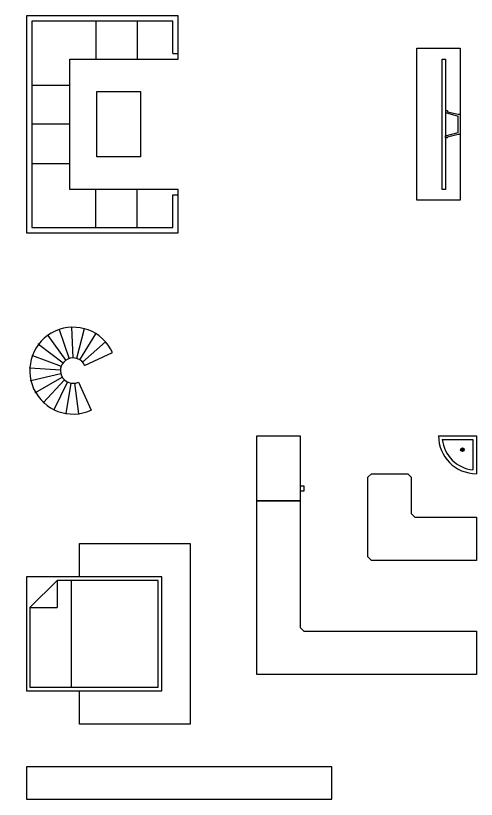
# Model space of a CAD drawing. Header units: inches. Extents: x 1291 to 7472, y 1391 to 3839.
# Drawn here: x 1290.9 to 1545.8, y 1402.5 to 1835.6 of the extents above; entities that cross this region are included whole.
import ezdxf

# ---------------------------------------------------------------- set-up
doc = ezdxf.new("R2010")
doc.units = ezdxf.units.IN
for name, color, linetype in [('bed room', 20, 'Continuous'), ('hall', 221, 'Continuous'), ('kitchen', 142, 'Continuous'), ('stair', 130, 'Continuous'), ('wall', 7, 'Continuous')]:
    doc.layers.add(name, color=color, linetype=linetype)

# ---------------------------------------------------------------- blocks, each defined once
blk = doc.blocks.new('u sofa')
at = {"layer": 'hall', "linetype": 'Continuous'}
for p, q in [((3530.54, 1912.71), (3530.54, 1891.71)), ((3553.31, 1912.71), (3553.31, 1891.71)), ((3573.09, 1894.71), (3576.09, 1894.71)), ((3495.09, 1877.38), (3516.09, 1877.38)), ((3495.09, 1834.04), (3516.09, 1834.04)), ((3530.54, 1798.71), (3530.54, 1819.71)), ((3553.31, 1798.71), (3553.31, 1819.71)), ((3573.09, 1816.71), (3576.09, 1816.71))]:
    blk.add_line(p, q, dxfattribs=at)
blk.add_lwpolyline([(3516.09, 1891.71), (3576.09, 1891.71), (3576.09, 1915.71), (3492.09, 1915.71), (3492.09, 1795.71), (3576.09, 1795.71), (3576.09, 1819.71), (3516.09, 1819.71)], close=True, dxfattribs=at)
for points in [[(3573.09, 1894.71), (3573.09, 1912.71), (3495.09, 1912.71), (3495.09, 1798.71), (3573.09, 1798.71), (3573.09, 1816.71)], [(3516.09, 1855.71), (3495.09, 1855.71)]]:
    blk.add_lwpolyline(points, dxfattribs=at)
blk = doc.blocks.new('spiral staircase')
at = {"layer": 'stair', "linetype": 'Continuous'}
for p, q in [((3287.01, 1715.83), (3287.01, 1732.83)), ((3283.12, 1714.65), (3273.68, 1728.78)), ((3284.98, 1715.53), (3280.04, 1731.79)), ((3268.46, 1724.05), (3281.6, 1713.27)), ((3264.84, 1718.01), (3280.54, 1711.51)), ((3263.13, 1711.18), (3280.05, 1709.51)), ((3263.47, 1704.14), (3280.15, 1707.46)), ((3309.98, 1701.86), (3293.71, 1706.79)), ((3294.01, 1708.83), (3311.01, 1708.83)), ((3265.85, 1697.51), (3280.84, 1705.53)), ((3270.04, 1691.86), (3282.06, 1703.88)), ((3275.7, 1687.66), (3283.71, 1702.65)), ((3289.69, 1702.36), (3296.2, 1686.65)), ((3302.24, 1690.27), (3291.45, 1703.42)), ((3306.97, 1695.49), (3292.83, 1704.94)), ((3282.33, 1685.29), (3285.65, 1701.96)), ((3289.36, 1684.94), (3287.7, 1701.86))]:
    blk.add_line(p, q, dxfattribs=at)
at = {"layer": 'stair', "linetype": 'Continuous', "lineweight": 30}
for radius in [24, 7]:
    blk.add_arc((3287.01, 1708.83), radius, 90, 0, dxfattribs=at)
at = {"layer": 'stair', "linetype": 'Continuous'}
for p in [(3268.46, 1724.05), (3309.98, 1701.86), (3265.85, 1697.51), (3306.97, 1695.49), (3270.04, 1691.86), (3302.24, 1690.27)]:
    blk.add_point(p, dxfattribs=at)
at = {"layer": 'wall', "linetype": 'Continuous'}
for p in [(3275.7, 1687.66), (3282.33, 1685.29), (3296.2, 1686.65), (3289.36, 1684.94)]:
    blk.add_point(p, dxfattribs=at)
blk = doc.blocks.new('bed')
at = {"layer": 'bed room', "linetype": 'Continuous'}
for p, q in [((3509.09, 1575.76), (3509.09, 1560.76)), ((3516.82, 1575.76), (3516.82, 1516.76)), ((3494.09, 1560.76), (3509.09, 1560.76))]:
    blk.add_line(p, q, dxfattribs=at)
blk.add_lwpolyline([(3521.55, 1577.76), (3521.55, 1596.13), (3582.66, 1596.13), (3582.66, 1496.39), (3521.55, 1496.39), (3521.55, 1514.76)], dxfattribs=at)
for points in [[(3492.09, 1514.76), (3567.09, 1514.76), (3567.09, 1577.76), (3492.09, 1577.76)], [(3494.09, 1516.76), (3565.09, 1516.76), (3565.09, 1575.76), (3509.09, 1575.76), (3494.09, 1560.76)]]:
    blk.add_lwpolyline(points, close=True, dxfattribs=at)

msp = doc.modelspace()

# ---------------------------------------------------------------- linework, layer by layer
at = {"layer": 'bed room', "linetype": 'Continuous'}
msp.add_lwpolyline([(1296.77, 1402.47), (1465.77, 1402.47), (1465.77, 1420.47), (1296.77, 1420.47)], close=True, dxfattribs=at)
at = {"layer": 'hall', "linetype": 'Continuous'}
for p, q in [((1529.77, 1783.11), (1528.77, 1783.11)), ((1528.77, 1783.11), (1528.77, 1782.11)), ((1528.77, 1782.11), (1535.77, 1780.16)), ((1529.77, 1783.11), (1529.77, 1782.55)), ((1529.77, 1782.55), (1535.77, 1781.11)), ((1528.77, 1769.16), (1535.77, 1771.11)), ((1528.77, 1768.16), (1528.77, 1769.16)), ((1529.77, 1768.16), (1528.77, 1768.16)), ((1529.77, 1768.73), (1535.77, 1770.16)), ((1529.77, 1768.16), (1529.77, 1768.73)), ((1535.77, 1770.16), (1536.77, 1770.16))]:
    msp.add_line(p, q, dxfattribs=at)
for points in [[(1512.77, 1817.64), (1536.77, 1817.64), (1536.77, 1733.64), (1512.77, 1733.64)], [(1526.77, 1811.64), (1528.77, 1811.64), (1528.77, 1739.64), (1526.77, 1739.64)], [(1335.85, 1793.64), (1359.85, 1793.64), (1359.85, 1757.64), (1335.85, 1757.64)]]:
    msp.add_lwpolyline(points, close=True, dxfattribs=at)
for points in [[(1535.77, 1781.11), (1536.77, 1781.11), (1536.77, 1770.16)], [(1535.77, 1771.11), (1535.77, 1780.16)]]:
    msp.add_lwpolyline(points, dxfattribs=at)
at = {"layer": 'kitchen', "linetype": 'Continuous'}
for p, q in [((1524.83, 1603.42), (1545.77, 1603.42)), ((1545.77, 1603.42), (1545.77, 1582.48)), ((1526.94, 1601.42), (1543.77, 1601.42)), ((1543.77, 1601.42), (1543.77, 1584.59)), ((1537.08, 1595.72), (1539.08, 1595.72)), ((1538.08, 1596.72), (1538.08, 1594.72)), ((1487.77, 1582.48), (1485.77, 1580.48)), ((1487.77, 1582.48), (1507.77, 1582.48)), ((1507.77, 1582.48), (1509.77, 1580.48)), ((1485.77, 1558.48), (1485.77, 1580.48)), ((1448.27, 1575.73), (1450.27, 1575.73)), ((1450.27, 1572.73), (1448.27, 1572.73)), ((1450.27, 1575.73), (1450.27, 1572.73)), ((1424.27, 1471.42), (1424.27, 1567.42)), ((1424.27, 1567.42), (1448.27, 1567.42)), ((1448.27, 1567.42), (1448.27, 1497.47)), ((1450.27, 1495.47), (1448.27, 1497.47)), ((1450.27, 1495.47), (1545.77, 1495.47)), ((1545.77, 1495.47), (1545.77, 1471.47)), ((1448.27, 1471.42), (1424.27, 1471.42)), ((1545.77, 1471.47), (1448.27, 1471.47))]:
    msp.add_line(p, q, dxfattribs=at)
msp.add_lwpolyline([(1448.27, 1603.42), (1448.27, 1567.42), (1424.27, 1567.42), (1424.27, 1603.42)], close=True, dxfattribs=at)
msp.add_lwpolyline([(1509.77, 1580.48), (1509.77, 1560.48), (1511.77, 1558.48), (1545.77, 1558.48), (1545.77, 1534.48), (1487.77, 1534.48), (1485.77, 1536.48), (1485.77, 1558.48)], dxfattribs=at)
for radius in [1, 0.5]:
    msp.add_circle((1538.08, 1595.72), radius, dxfattribs=at)
for radius, start, end in [(20.94, 180, 270), (18.94, 186.0628, 263.9372)]:
    msp.add_arc((1545.77, 1603.42), radius, start, end, dxfattribs=at)

# ---------------------------------------------------------------- block references
at = {"layer": 'hall', "linetype": 'Continuous'}
msp.add_blockref('u sofa', (-2195.31, -80.07), dxfattribs=at)
at = {"layer": 'wall', "linetype": 'Continuous', "rotation": 294.5208015421138}
msp.add_blockref('spiral staircase', (-1596.25, 3920.77), dxfattribs=at)
at = {"layer": 'wall', "linetype": 'Continuous'}
msp.add_blockref('bed', (-2195.31, -52.29), dxfattribs=at)

doc.saveas('drawing.dxf')
